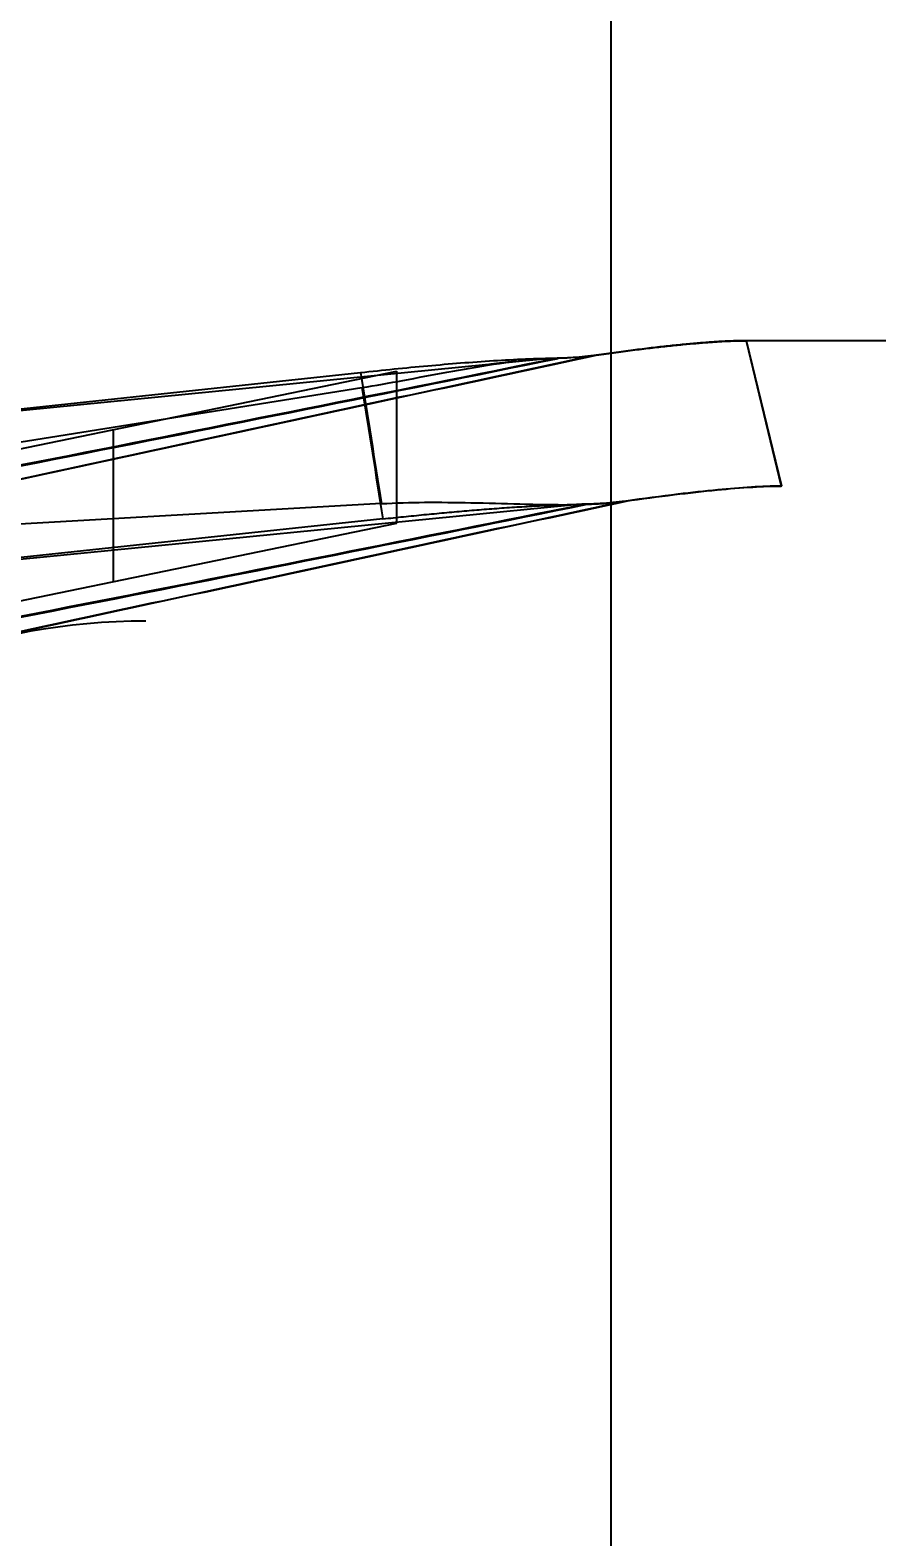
# Model space of a CAD drawing. Header units: millimetres. Extents: x 324 to 7054, y -67 to 2159.
# Drawn here: x 6325.91 to 6335.02, y 1073.13 to 1089.33 of the extents above; entities that cross this region are included whole.
import ezdxf

# ---------------------------------------------------------------- set-up
doc = ezdxf.new("R2010")
doc.units = ezdxf.units.MM
doc.header["$LTSCALE"] = 153.67
doc.header["$PDMODE"] = 3
doc.header["$PDSIZE"] = 8
doc.layers.get('0').update_dxf_attribs({"linetype": 'CONTINUOUS'})
doc.layers.get('Defpoints').update_dxf_attribs({"linetype": 'CONTINUOUS'})
doc.layers.add('02___PRT_ALL_AXES', color=7, linetype='CONTINUOUS')
doc.layers.add('CONSTRUCTION_BODIES', color=7, linetype='CONTINUOUS')
doc.styles.get("Standard").update_dxf_attribs({"font": 'times.ttf'})
doc.dimstyles.get("Standard").update_dxf_attribs({"dimtxt": 17.5, "dimasz": 17.5, "dimexe": 1.5, "dimexo": 1, "dimtad": 1, "dimdsep": 46, "dimtxsty": 'Standard', "dimblk": '_FILLED', "dimblk1": '_FILLED', "dimblk2": '_FILLED', "dimcen": 0.09, "dimazin": 2, "dimtol": 1, "dimtp": 0.01, "dimtm": 0.01, "dimtfac": 1, "dimtofl": 0, "dimtmove": 0, "dimatfit": 3, "dimldrblk": '_FILLED', "dimfxl": 1, "dimtolj": 1, "dimarcsym": 0})

# ---------------------------------------------------------------- blocks, each defined once
blk = doc.blocks.new('_FILLED')
at = {"color": 0, "linetype": 'ByBlock'}
blk.add_solid([(0, 0), (-1, 0.21429), (-1, -0.21429)], dxfattribs=at)
blk = doc.blocks.new('*D230')
at = {"color": 0, "linetype": 'ByBlock', "lineweight": -2}
for p, q in [((6332.159, 1086.977), (6332.159, 1030.171)), ((6532.159, 1086.977), (6532.159, 1030.171)), ((6349.659, 1031.671), (6416.17, 1031.671)), ((6514.659, 1031.671), (6472.999, 1031.671))]:
    blk.add_line(p, q, dxfattribs=at)
at = {"layer": 'Defpoints', "color": 0}
for p in [(6332.159, 1087.977), (6532.159, 1087.977), (6532.159, 1031.671)]:
    blk.add_point(p, dxfattribs=at)
at = {"color": 0, "linetype": 'ByBlock', "lineweight": -2, "xscale": 17.5, "yscale": 17.5, "zscale": 17.5, "rotation": 180}
blk.add_blockref('_FILLED', (6332.159, 1031.671), dxfattribs=at)
at = {"color": 0, "linetype": 'ByBlock', "lineweight": -2, "xscale": 17.5, "yscale": 17.5, "zscale": 17.5}
blk.add_blockref('_FILLED', (6532.159, 1031.671), dxfattribs=at)
at = {"color": 0, "insert": (6444.585, 1031.671), "char_height": 17.5, "attachment_point": 5}
blk.add_mtext('\\A1;\\A1;%%C200', dxfattribs=at)

msp = doc.modelspace()

# ---------------------------------------------------------------- linework, layer by layer
at = {"linetype": 'ByBlock'}
for p, q in [((6323.83796, 1084.42442), (6329.8558, 1085.66409)), ((6329.85541, 1084.03041), (6329.8558, 1085.66409)), ((6326.80931, 1083.40292), (6326.8097, 1085.0366)), ((6324.15862, 1082.85688), (6329.85541, 1084.03041))]:
    msp.add_line(p, q, dxfattribs=at)
at = {"layer": '02___PRT_ALL_AXES', "linetype": 'ByBlock'}
msp.add_line((6332.15862, 1092.97699), (6332.15862, 1082.97699), dxfattribs=at)
msp.add_arc((6327.15862, 1075.97699), 7, 90, 170.405932, dxfattribs=at)
at = {"layer": 'CONSTRUCTION_BODIES', "linetype": 'ByBlock'}
for p, q in [((6534.18003, 1085.99234), (6333.61234, 1085.99234)), ((6333.61234, 1085.99234), (6333.98946, 1084.42971)), ((6333.99488, 1084.42971), (6333.61794, 1085.99234)), ((6324.47522, 1085.11066), (6331.42495, 1085.79682)), ((6331.14177, 1085.77103), (6330.866, 1085.74164)), ((6324.51562, 1085.12173), (6329.46657, 1085.65128)), ((6324.55215, 1084.70527), (6329.48049, 1085.48807)), ((6324.4763, 1083.511), (6331.73027, 1084.22918)), ((6329.69237, 1084.24065), (6324.54793, 1083.94748)), ((6329.70722, 1084.07666), (6324.55081, 1083.52544))]:
    msp.add_line(p, q, dxfattribs=at)
for centre, radius, start, end in [((6150.58179, 1975.8305), 908.24762, 280.79826132, 281.49569836), ((6146.57076, 1998.75537), 931.50634, 280.77665378, 281.45610434), ((6897.7574, 1175.89244), 575.4111, 189.02288896, 189.1651385), ((6907.29073, 1177.58567), 585.10396, 189.05623683, 189.19621983), ((6148.67014, 1987.16483), 921.33446, 280.786456, 281.47135854), ((6144.49172, 2010.96988), 945.48914, 280.76544471, 281.43075596)]:
    msp.add_arc(centre, radius, start, end, dxfattribs=at)
for points, knots in [([(6333.61946, 1085.99234), (6333.58225, 1085.99234), (6333.50431, 1085.99111), (6333.40452, 1085.98709), (6333.31906, 1085.98241), (6333.25035, 1085.97801), (6333.17857, 1085.97283), (6333.10372, 1085.96684), (6333.02577, 1085.96006), (6332.94461, 1085.95248), (6332.86032, 1085.94409), (6332.773, 1085.93491), (6332.68286, 1085.92496), (6332.58989, 1085.91423), (6332.49409, 1085.90273), (6332.39544, 1085.89046), (6332.29394, 1085.87742), (6332.18957, 1085.8636), (6332.08233, 1085.84902), (6332.0099, 1085.83891), (6331.9732, 1085.83373)], [0, 0, 0, 0, 0.06745206, 0.14129065, 0.1810102, 0.22260704, 0.26608858, 0.31146182, 0.35873333, 0.40790935, 0.45922726, 0.51227954, 0.56707378, 0.62361734, 0.68191735, 0.74198075, 0.80381424, 0.86742439, 0.93281757, 1, 1, 1, 1]), ([(6332.00049, 1085.83827), (6332.03639, 1085.84331), (6332.10725, 1085.85312), (6332.21217, 1085.8673), (6332.31429, 1085.88072), (6332.41362, 1085.89339), (6332.51016, 1085.90531), (6332.60394, 1085.91648), (6332.69495, 1085.9269), (6332.78321, 1085.93656), (6332.86873, 1085.94548), (6332.95131, 1085.95362), (6333.03086, 1085.96099), (6333.10729, 1085.96757), (6333.18072, 1085.97339), (6333.25115, 1085.97843), (6333.33906, 1085.98399), (6333.45959, 1085.99002), (6333.55775, 1085.99234), (6333.61388, 1085.99234)], [0, 0, 0, 0, 0.06705581, 0.13233383, 0.19584013, 0.25758091, 0.31756256, 0.37579165, 0.43227493, 0.48701935, 0.54003209, 0.59132055, 0.64051134, 0.68781129, 0.73322645, 0.77676322, 0.81842837, 0.89617225, 1, 1, 1, 1]), ([(6331.9732, 1085.83373), (6330.7365, 1085.5672), (6328.26347, 1085.03372), (6324.55449, 1084.23262), (6322.08225, 1083.69789), (6320.84626, 1083.43047)], [0, 0, 0, 0, 0.33340159, 0.66673214, 1, 1, 1, 1]), ([(6320.85145, 1083.43047), (6322.0899, 1083.69839), (6324.56705, 1084.23415), (6328.28339, 1085.03678), (6330.76134, 1085.57121), (6332.00049, 1085.83827)], [0, 0, 0, 0, 0.33326901, 0.66659875, 1, 1, 1, 1]), ([(6329.46657, 1085.65128), (6329.70691, 1085.67699), (6330.18303, 1085.72517), (6330.88868, 1085.78184), (6331.35455, 1085.80322), (6331.58386, 1085.80727)], [0, 0, 0, 0, 0.34146498, 0.67599799, 1, 1, 1, 1]), ([(6329.48049, 1085.48807), (6329.62821, 1085.51152), (6329.93335, 1085.56634), (6330.40376, 1085.65743), (6330.90322, 1085.7448), (6331.24792, 1085.78517), (6331.42495, 1085.79682)], [0, 0, 0, 0, 0.22781249, 0.47211514, 0.72979132, 1, 1, 1, 1]), ([(6331.58388, 1085.80728), (6331.63136, 1085.80812), (6331.72528, 1085.81135), (6331.86429, 1085.82143), (6331.95556, 1085.83198), (6332.00051, 1085.83828)], [0, 0, 0, 0, 0.34083968, 0.67423281, 1, 1, 1, 1]), ([(6331.97318, 1085.83373), (6331.93174, 1085.82788), (6331.84776, 1085.8179), (6331.72007, 1085.80773), (6331.63392, 1085.80389), (6331.59043, 1085.80262)], [0, 0, 0, 0, 0.32680157, 0.66019577, 1, 1, 1, 1]), ([(6332.31366, 1084.26733), (6332.48955, 1084.29225), (6332.81799, 1084.33631), (6333.27486, 1084.388), (6333.65754, 1084.42014), (6333.88777, 1084.4297), (6333.98967, 1084.42971)], [0, 0, 0, 0, 0.31629883, 0.59001763, 0.81856012, 1, 1, 1, 1]), ([(6333.99489, 1084.42971), (6333.88622, 1084.4297), (6333.65681, 1084.41962), (6333.28548, 1084.38832), (6332.8365, 1084.33804), (6332.50844, 1084.29421), (6332.32253, 1084.2679)], [0, 0, 0, 0, 0.19392074, 0.40943115, 0.66494152, 1, 1, 1, 1]), ([(6332.31366, 1084.26733), (6331.07864, 1084.00122), (6328.60898, 1083.46859), (6324.90506, 1082.66875), (6322.4362, 1082.13484), (6321.2019, 1081.86784)], [0, 0, 0, 0, 0.33340239, 0.66673289, 1, 1, 1, 1]), ([(6321.20708, 1081.86784), (6322.44179, 1082.1349), (6324.91148, 1082.66894), (6328.61662, 1083.46899), (6331.08711, 1084.00171), (6332.32253, 1084.2679)], [0, 0, 0, 0, 0.33326834, 0.66659809, 1, 1, 1, 1]), ([(6329.69237, 1084.24065), (6329.84627, 1084.24941), (6330.16658, 1084.25812), (6330.66256, 1084.25184), (6331.1876, 1084.2359), (6331.54679, 1084.22859), (6331.73028, 1084.22918)], [0, 0, 0, 0, 0.22687998, 0.47135452, 0.72994016, 1, 1, 1, 1]), ([(6329.70722, 1084.07666), (6329.74418, 1084.08061), (6329.81799, 1084.08843), (6329.92851, 1084.09993), (6330.03862, 1084.11114), (6330.1483, 1084.12204), (6330.25749, 1084.13261), (6330.36616, 1084.14283), (6330.47426, 1084.15267), (6330.58175, 1084.1621), (6330.68857, 1084.1711), (6330.79577, 1084.17972), (6330.90357, 1084.18793), (6331.01218, 1084.19571), (6331.1207, 1084.20294), (6331.22908, 1084.2096), (6331.33723, 1084.21563), (6331.44509, 1084.22099), (6331.55255, 1084.22562), (6331.65955, 1084.22949), (6331.766, 1084.23254), (6331.83678, 1084.234), (6331.87206, 1084.23457)], [0, 0, 0, 0, 0.05136094, 0.10254204, 0.15352545, 0.20429252, 0.25482382, 0.30509914, 0.35509754, 0.4047973, 0.45417599, 0.50321047, 0.55338963, 0.60354754, 0.65365243, 0.70367136, 0.75357025, 0.80331399, 0.85286641, 0.90219037, 0.95124785, 1, 1, 1, 1]), ([(6331.87208, 1084.23458), (6331.92352, 1084.23542), (6332.02516, 1084.23878), (6332.17546, 1084.2496), (6332.27406, 1084.26105), (6332.32256, 1084.26791)], [0, 0, 0, 0, 0.34145132, 0.67484721, 1, 1, 1, 1]), ([(6332.31364, 1084.26733), (6332.26931, 1084.26105), (6332.17937, 1084.2504), (6332.04249, 1084.23976), (6331.95006, 1084.23591), (6331.90335, 1084.23472)], [0, 0, 0, 0, 0.32616645, 0.65956223, 1, 1, 1, 1])]:
    msp.add_open_spline(points, degree=3, knots=knots, dxfattribs=at)
for points in [[(6331.42495, 1085.79682), (6331.46187, 1085.79833), (6331.4988, 1085.79986), (6331.53574, 1085.80093)], [(6331.90337, 1084.23473), (6331.86518, 1084.23375), (6331.82698, 1084.23276), (6331.7888, 1084.2313)]]:
    msp.add_open_spline(points, degree=3, dxfattribs=at)

# ---------------------------------------------------------------- dimensions: what is measured, and where the dimension line sits
at = {"color": 0, "linetype": 'ByBlock'}
dim = msp.add_linear_dim(base=(6532.15862, 1031.67054), p1=(6332.15862, 1087.97699), p2=(6532.15862, 1087.97699), text='\\A1;%%C200', dimstyle='Standard', override={"dimtad": 0, "dimtih": 1, "dimtoh": 1, "dimdec": 4, "dimzin": 0, "dimtxsty": 'Standard', "dimcen": 25.146, "dimadec": 0, "dimazin": 0, "dimtdec": 4, "dimtzin": 0}, dxfattribs=at)
dim.commit()
dim.dimension.update_dxf_attribs({"geometry": '*D230', "text_midpoint": (6444.58453, 1031.67054), "dimtype": 160})

doc.saveas('drawing.dxf')
